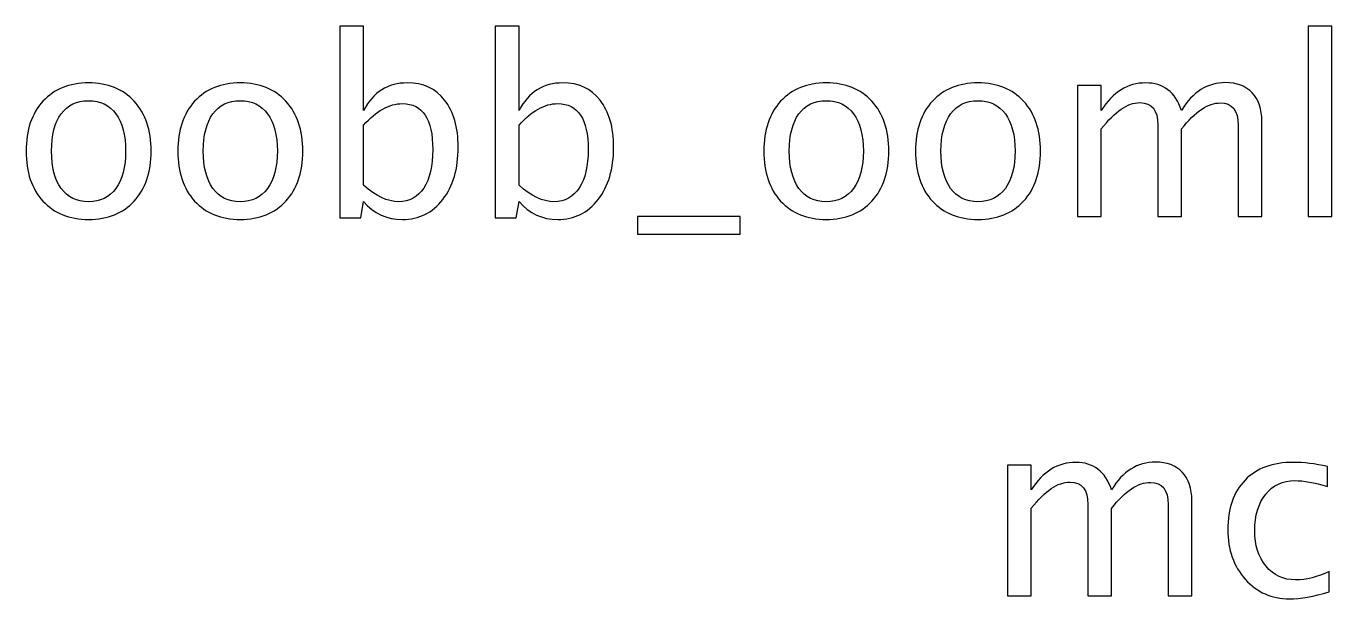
# Model space of a CAD drawing. Header units: centimetres. Extents: x -67 to 67, y -62 to 59.
# Drawn here: x -27.07 to -15.88, y 6.6 to 11.51 of the extents above; entities that cross this region are included whole.
import ezdxf

# ---------------------------------------------------------------- set-up
doc = ezdxf.new("R2010")
doc.units = ezdxf.units.CM
doc.header["$MEASUREMENT"] = 0
doc.layers.add('Layer 1', color=7, linetype='Continuous')

msp = doc.modelspace()

# ---------------------------------------------------------------- linework, layer by layer
at = {"layer": 'Layer 1'}
for points, knots in [([(-24.38422, 9.8629), (-24.38422, 9.8629), (-24.38422, 11.50755), (-24.38422, 11.50755), (-24.38422, 11.50755), (-24.38422, 11.50755), (-24.18102, 11.50755), (-24.18102, 11.50755), (-24.18102, 11.50755), (-24.18102, 11.50755), (-24.18102, 10.78542), (-24.18102, 10.78542), (-24.18102, 10.78542), (-24.09776, 10.9424), (-23.97253, 11.02072), (-23.80566, 11.02072), (-23.80566, 11.02072), (-23.67055, 11.02072), (-23.56436, 10.97168), (-23.48675, 10.87326), (-23.48675, 10.87326), (-23.40914, 10.77483), (-23.37033, 10.64042), (-23.37033, 10.47003), (-23.37033, 10.47003), (-23.37033, 10.28447), (-23.41443, 10.13454), (-23.50227, 10.02094), (-23.50227, 10.02094), (-23.59012, 9.907), (-23.70583, 9.8502), (-23.84905, 9.8502), (-23.84905, 9.8502), (-23.98205, 9.8502), (-24.09282, 9.901), (-24.18102, 10.00295), (-24.18102, 10.00295), (-24.18102, 10.00295), (-24.20571, 9.8629), (-24.20571, 9.8629), (-24.20571, 9.8629), (-24.20571, 9.8629), (-24.38422, 9.8629), (-24.38422, 9.8629)], [0, 0, 0, 0, 0.08333333, 0.08333333, 0.08333333, 0.08333333, 0.16666667, 0.16666667, 0.16666667, 0.16666667, 0.25, 0.25, 0.25, 0.25, 0.33333333, 0.33333333, 0.33333333, 0.33333333, 0.41666667, 0.41666667, 0.41666667, 0.41666667, 0.5, 0.5, 0.5, 0.5, 0.58333333, 0.58333333, 0.58333333, 0.58333333, 0.66666667, 0.66666667, 0.66666667, 0.66666667, 0.75, 0.75, 0.75, 0.75, 0.83333333, 0.83333333, 0.83333333, 0.83333333, 1, 1, 1, 1]), ([(-23.05213, 9.8629), (-23.05213, 9.8629), (-23.05213, 11.50755), (-23.05213, 11.50755), (-23.05213, 11.50755), (-23.05213, 11.50755), (-22.84893, 11.50755), (-22.84893, 11.50755), (-22.84893, 11.50755), (-22.84893, 11.50755), (-22.84893, 10.78542), (-22.84893, 10.78542), (-22.84893, 10.78542), (-22.76567, 10.9424), (-22.64044, 11.02072), (-22.47357, 11.02072), (-22.47357, 11.02072), (-22.33846, 11.02072), (-22.23227, 10.97168), (-22.15466, 10.87326), (-22.15466, 10.87326), (-22.07705, 10.77483), (-22.03824, 10.64042), (-22.03824, 10.47003), (-22.03824, 10.47003), (-22.03824, 10.28447), (-22.08234, 10.13454), (-22.17018, 10.02094), (-22.17018, 10.02094), (-22.25803, 9.907), (-22.37374, 9.8502), (-22.51696, 9.8502), (-22.51696, 9.8502), (-22.64996, 9.8502), (-22.76073, 9.901), (-22.84893, 10.00295), (-22.84893, 10.00295), (-22.84893, 10.00295), (-22.87362, 9.8629), (-22.87362, 9.8629), (-22.87362, 9.8629), (-22.87362, 9.8629), (-23.05213, 9.8629), (-23.05213, 9.8629)], [0, 0, 0, 0, 0.08333333, 0.08333333, 0.08333333, 0.08333333, 0.16666667, 0.16666667, 0.16666667, 0.16666667, 0.25, 0.25, 0.25, 0.25, 0.33333333, 0.33333333, 0.33333333, 0.33333333, 0.41666667, 0.41666667, 0.41666667, 0.41666667, 0.5, 0.5, 0.5, 0.5, 0.58333333, 0.58333333, 0.58333333, 0.58333333, 0.66666667, 0.66666667, 0.66666667, 0.66666667, 0.75, 0.75, 0.75, 0.75, 0.83333333, 0.83333333, 0.83333333, 0.83333333, 1, 1, 1, 1]), ([(-16.08476, 9.8756), (-16.08476, 9.8756), (-16.08476, 11.50755), (-16.08476, 11.50755), (-16.08476, 11.50755), (-16.08476, 11.50755), (-15.88156, 11.50755), (-15.88156, 11.50755), (-15.88156, 11.50755), (-15.88156, 11.50755), (-15.88156, 9.8756), (-15.88156, 9.8756), (-15.88156, 9.8756), (-15.88156, 9.8756), (-16.08476, 9.8756), (-16.08476, 9.8756)], [0, 0, 0, 0, 0.2, 0.2, 0.2, 0.2, 0.4, 0.4, 0.4, 0.4, 0.6, 0.6, 0.6, 0.6, 1, 1, 1, 1]), ([(-26.53828, 9.8502), (-26.70303, 9.8502), (-26.83356, 9.90276), (-26.92951, 10.00789), (-26.92951, 10.00789), (-27.02582, 10.11302), (-27.0738, 10.2559), (-27.0738, 10.43616), (-27.0738, 10.43616), (-27.0738, 10.61608), (-27.02582, 10.7586), (-26.92951, 10.86338), (-26.92951, 10.86338), (-26.83356, 10.96815), (-26.70303, 11.02072), (-26.53828, 11.02072), (-26.53828, 11.02072), (-26.37353, 11.02072), (-26.24301, 10.96815), (-26.14705, 10.86338), (-26.14705, 10.86338), (-26.05074, 10.7586), (-26.00276, 10.61608), (-26.00276, 10.43616), (-26.00276, 10.43616), (-26.00276, 10.2559), (-26.05074, 10.11302), (-26.14705, 10.00789), (-26.14705, 10.00789), (-26.24301, 9.90276), (-26.37353, 9.8502), (-26.53828, 9.8502)], [0, 0, 0, 0, 0.11111111, 0.11111111, 0.11111111, 0.11111111, 0.22222222, 0.22222222, 0.22222222, 0.22222222, 0.33333333, 0.33333333, 0.33333333, 0.33333333, 0.44444444, 0.44444444, 0.44444444, 0.44444444, 0.55555556, 0.55555556, 0.55555556, 0.55555556, 0.66666667, 0.66666667, 0.66666667, 0.66666667, 0.77777778, 0.77777778, 0.77777778, 0.77777778, 1, 1, 1, 1]), ([(-25.23794, 9.8502), (-25.40269, 9.8502), (-25.53322, 9.90276), (-25.62917, 10.00789), (-25.62917, 10.00789), (-25.72548, 10.11302), (-25.77346, 10.2559), (-25.77346, 10.43616), (-25.77346, 10.43616), (-25.77346, 10.61608), (-25.72548, 10.7586), (-25.62917, 10.86338), (-25.62917, 10.86338), (-25.53322, 10.96815), (-25.40269, 11.02072), (-25.23794, 11.02072), (-25.23794, 11.02072), (-25.07319, 11.02072), (-24.94267, 10.96815), (-24.84671, 10.86338), (-24.84671, 10.86338), (-24.7504, 10.7586), (-24.70242, 10.61608), (-24.70242, 10.43616), (-24.70242, 10.43616), (-24.70242, 10.2559), (-24.7504, 10.11302), (-24.84671, 10.00789), (-24.84671, 10.00789), (-24.94267, 9.90276), (-25.07319, 9.8502), (-25.23794, 9.8502)], [0, 0, 0, 0, 0.11111111, 0.11111111, 0.11111111, 0.11111111, 0.22222222, 0.22222222, 0.22222222, 0.22222222, 0.33333333, 0.33333333, 0.33333333, 0.33333333, 0.44444444, 0.44444444, 0.44444444, 0.44444444, 0.55555556, 0.55555556, 0.55555556, 0.55555556, 0.66666667, 0.66666667, 0.66666667, 0.66666667, 0.77777778, 0.77777778, 0.77777778, 0.77777778, 1, 1, 1, 1]), ([(-20.21508, 9.8502), (-20.37983, 9.8502), (-20.51036, 9.90276), (-20.60631, 10.00789), (-20.60631, 10.00789), (-20.70262, 10.11302), (-20.7506, 10.2559), (-20.7506, 10.43616), (-20.7506, 10.43616), (-20.7506, 10.61608), (-20.70262, 10.7586), (-20.60631, 10.86338), (-20.60631, 10.86338), (-20.51036, 10.96815), (-20.37983, 11.02072), (-20.21508, 11.02072), (-20.21508, 11.02072), (-20.05033, 11.02072), (-19.91981, 10.96815), (-19.82385, 10.86338), (-19.82385, 10.86338), (-19.72754, 10.7586), (-19.67956, 10.61608), (-19.67956, 10.43616), (-19.67956, 10.43616), (-19.67956, 10.2559), (-19.72754, 10.11302), (-19.82385, 10.00789), (-19.82385, 10.00789), (-19.91981, 9.90276), (-20.05033, 9.8502), (-20.21508, 9.8502)], [0, 0, 0, 0, 0.11111111, 0.11111111, 0.11111111, 0.11111111, 0.22222222, 0.22222222, 0.22222222, 0.22222222, 0.33333333, 0.33333333, 0.33333333, 0.33333333, 0.44444444, 0.44444444, 0.44444444, 0.44444444, 0.55555556, 0.55555556, 0.55555556, 0.55555556, 0.66666667, 0.66666667, 0.66666667, 0.66666667, 0.77777778, 0.77777778, 0.77777778, 0.77777778, 1, 1, 1, 1]), ([(-18.91474, 9.8502), (-19.07949, 9.8502), (-19.21002, 9.90276), (-19.30597, 10.00789), (-19.30597, 10.00789), (-19.40228, 10.11302), (-19.45026, 10.2559), (-19.45026, 10.43616), (-19.45026, 10.43616), (-19.45026, 10.61608), (-19.40228, 10.7586), (-19.30597, 10.86338), (-19.30597, 10.86338), (-19.21002, 10.96815), (-19.07949, 11.02072), (-18.91474, 11.02072), (-18.91474, 11.02072), (-18.74999, 11.02072), (-18.61947, 10.96815), (-18.52351, 10.86338), (-18.52351, 10.86338), (-18.4272, 10.7586), (-18.37922, 10.61608), (-18.37922, 10.43616), (-18.37922, 10.43616), (-18.37922, 10.2559), (-18.4272, 10.11302), (-18.52351, 10.00789), (-18.52351, 10.00789), (-18.61947, 9.90276), (-18.74999, 9.8502), (-18.91474, 9.8502)], [0, 0, 0, 0, 0.11111111, 0.11111111, 0.11111111, 0.11111111, 0.22222222, 0.22222222, 0.22222222, 0.22222222, 0.33333333, 0.33333333, 0.33333333, 0.33333333, 0.44444444, 0.44444444, 0.44444444, 0.44444444, 0.55555556, 0.55555556, 0.55555556, 0.55555556, 0.66666667, 0.66666667, 0.66666667, 0.66666667, 0.77777778, 0.77777778, 0.77777778, 0.77777778, 1, 1, 1, 1]), ([(-18.06102, 9.8756), (-18.06102, 9.8756), (-18.06102, 10.99744), (-18.06102, 10.99744), (-18.06102, 10.99744), (-18.06102, 10.99744), (-17.85782, 10.99744), (-17.85782, 10.99744), (-17.85782, 10.99744), (-17.85782, 10.99744), (-17.85782, 10.78542), (-17.85782, 10.78542), (-17.85782, 10.78542), (-17.75869, 10.9424), (-17.63169, 11.02072), (-17.47611, 11.02072), (-17.47611, 11.02072), (-17.32618, 11.02072), (-17.22423, 10.9424), (-17.1699, 10.78542), (-17.1699, 10.78542), (-17.07359, 10.94381), (-16.948, 11.02284), (-16.79384, 11.02284), (-16.79384, 11.02284), (-16.69541, 11.02284), (-16.61886, 10.99391), (-16.56418, 10.9357), (-16.56418, 10.9357), (-16.5095, 10.87749), (-16.48198, 10.796), (-16.48198, 10.69122), (-16.48198, 10.69122), (-16.48198, 10.69122), (-16.48198, 9.8756), (-16.48198, 9.8756), (-16.48198, 9.8756), (-16.48198, 9.8756), (-16.68518, 9.8756), (-16.68518, 9.8756), (-16.68518, 9.8756), (-16.68518, 9.8756), (-16.68518, 10.65771), (-16.68518, 10.65771), (-16.68518, 10.65771), (-16.68518, 10.78542), (-16.73598, 10.84927), (-16.83758, 10.84927), (-16.83758, 10.84927), (-16.94307, 10.84927), (-17.05384, 10.77483), (-17.1699, 10.62561), (-17.1699, 10.62561), (-17.1699, 10.62561), (-17.1699, 9.8756), (-17.1699, 9.8756), (-17.1699, 9.8756), (-17.1699, 9.8756), (-17.3731, 9.8756), (-17.3731, 9.8756), (-17.3731, 9.8756), (-17.3731, 9.8756), (-17.3731, 10.65842), (-17.3731, 10.65842), (-17.3731, 10.65842), (-17.3731, 10.78718), (-17.42461, 10.85138), (-17.52797, 10.85138), (-17.52797, 10.85138), (-17.63063, 10.85138), (-17.7407, 10.7766), (-17.85782, 10.62667), (-17.85782, 10.62667), (-17.85782, 10.62667), (-17.85782, 9.8756), (-17.85782, 9.8756), (-17.85782, 9.8756), (-17.85782, 9.8756), (-18.06102, 9.8756), (-18.06102, 9.8756)], [0, 0, 0, 0, 0.04761905, 0.04761905, 0.04761905, 0.04761905, 0.0952381, 0.0952381, 0.0952381, 0.0952381, 0.14285714, 0.14285714, 0.14285714, 0.14285714, 0.19047619, 0.19047619, 0.19047619, 0.19047619, 0.23809524, 0.23809524, 0.23809524, 0.23809524, 0.28571429, 0.28571429, 0.28571429, 0.28571429, 0.33333333, 0.33333333, 0.33333333, 0.33333333, 0.38095238, 0.38095238, 0.38095238, 0.38095238, 0.42857143, 0.42857143, 0.42857143, 0.42857143, 0.47619048, 0.47619048, 0.47619048, 0.47619048, 0.52380952, 0.52380952, 0.52380952, 0.52380952, 0.57142857, 0.57142857, 0.57142857, 0.57142857, 0.61904762, 0.61904762, 0.61904762, 0.61904762, 0.66666667, 0.66666667, 0.66666667, 0.66666667, 0.71428571, 0.71428571, 0.71428571, 0.71428571, 0.76190476, 0.76190476, 0.76190476, 0.76190476, 0.80952381, 0.80952381, 0.80952381, 0.80952381, 0.85714286, 0.85714286, 0.85714286, 0.85714286, 0.9047619, 0.9047619, 0.9047619, 0.9047619, 1, 1, 1, 1]), ([(-26.53864, 10.0026), (-26.43809, 10.0026), (-26.35978, 10.04035), (-26.30404, 10.11619), (-26.30404, 10.11619), (-26.24865, 10.19169), (-26.22078, 10.29858), (-26.22078, 10.43616), (-26.22078, 10.43616), (-26.22078, 10.5734), (-26.24865, 10.67993), (-26.30404, 10.75543), (-26.30404, 10.75543), (-26.35978, 10.83057), (-26.43809, 10.86832), (-26.53864, 10.86832), (-26.53864, 10.86832), (-26.63953, 10.86832), (-26.71785, 10.83057), (-26.77288, 10.75543), (-26.77288, 10.75543), (-26.82827, 10.67993), (-26.85578, 10.5734), (-26.85578, 10.43616), (-26.85578, 10.43616), (-26.85578, 10.29858), (-26.82827, 10.19169), (-26.77288, 10.11619), (-26.77288, 10.11619), (-26.71785, 10.04035), (-26.63953, 10.0026), (-26.53864, 10.0026)], [0, 0, 0, 0, 0.11111111, 0.11111111, 0.11111111, 0.11111111, 0.22222222, 0.22222222, 0.22222222, 0.22222222, 0.33333333, 0.33333333, 0.33333333, 0.33333333, 0.44444444, 0.44444444, 0.44444444, 0.44444444, 0.55555556, 0.55555556, 0.55555556, 0.55555556, 0.66666667, 0.66666667, 0.66666667, 0.66666667, 0.77777778, 0.77777778, 0.77777778, 0.77777778, 1, 1, 1, 1]), ([(-25.2383, 10.0026), (-25.13775, 10.0026), (-25.05944, 10.04035), (-25.0037, 10.11619), (-25.0037, 10.11619), (-24.94831, 10.19169), (-24.92044, 10.29858), (-24.92044, 10.43616), (-24.92044, 10.43616), (-24.92044, 10.5734), (-24.94831, 10.67993), (-25.0037, 10.75543), (-25.0037, 10.75543), (-25.05944, 10.83057), (-25.13775, 10.86832), (-25.2383, 10.86832), (-25.2383, 10.86832), (-25.33919, 10.86832), (-25.41751, 10.83057), (-25.47254, 10.75543), (-25.47254, 10.75543), (-25.52793, 10.67993), (-25.55544, 10.5734), (-25.55544, 10.43616), (-25.55544, 10.43616), (-25.55544, 10.29858), (-25.52793, 10.19169), (-25.47254, 10.11619), (-25.47254, 10.11619), (-25.41751, 10.04035), (-25.33919, 10.0026), (-25.2383, 10.0026)], [0, 0, 0, 0, 0.11111111, 0.11111111, 0.11111111, 0.11111111, 0.22222222, 0.22222222, 0.22222222, 0.22222222, 0.33333333, 0.33333333, 0.33333333, 0.33333333, 0.44444444, 0.44444444, 0.44444444, 0.44444444, 0.55555556, 0.55555556, 0.55555556, 0.55555556, 0.66666667, 0.66666667, 0.66666667, 0.66666667, 0.77777778, 0.77777778, 0.77777778, 0.77777778, 1, 1, 1, 1]), ([(-20.21544, 10.0026), (-20.11489, 10.0026), (-20.03658, 10.04035), (-19.98084, 10.11619), (-19.98084, 10.11619), (-19.92545, 10.19169), (-19.89758, 10.29858), (-19.89758, 10.43616), (-19.89758, 10.43616), (-19.89758, 10.5734), (-19.92545, 10.67993), (-19.98084, 10.75543), (-19.98084, 10.75543), (-20.03658, 10.83057), (-20.11489, 10.86832), (-20.21544, 10.86832), (-20.21544, 10.86832), (-20.31633, 10.86832), (-20.39465, 10.83057), (-20.44968, 10.75543), (-20.44968, 10.75543), (-20.50507, 10.67993), (-20.53258, 10.5734), (-20.53258, 10.43616), (-20.53258, 10.43616), (-20.53258, 10.29858), (-20.50507, 10.19169), (-20.44968, 10.11619), (-20.44968, 10.11619), (-20.39465, 10.04035), (-20.31633, 10.0026), (-20.21544, 10.0026)], [0, 0, 0, 0, 0.11111111, 0.11111111, 0.11111111, 0.11111111, 0.22222222, 0.22222222, 0.22222222, 0.22222222, 0.33333333, 0.33333333, 0.33333333, 0.33333333, 0.44444444, 0.44444444, 0.44444444, 0.44444444, 0.55555556, 0.55555556, 0.55555556, 0.55555556, 0.66666667, 0.66666667, 0.66666667, 0.66666667, 0.77777778, 0.77777778, 0.77777778, 0.77777778, 1, 1, 1, 1]), ([(-18.9151, 10.0026), (-18.81455, 10.0026), (-18.73624, 10.04035), (-18.6805, 10.11619), (-18.6805, 10.11619), (-18.62511, 10.19169), (-18.59724, 10.29858), (-18.59724, 10.43616), (-18.59724, 10.43616), (-18.59724, 10.5734), (-18.62511, 10.67993), (-18.6805, 10.75543), (-18.6805, 10.75543), (-18.73624, 10.83057), (-18.81455, 10.86832), (-18.9151, 10.86832), (-18.9151, 10.86832), (-19.01599, 10.86832), (-19.09431, 10.83057), (-19.14934, 10.75543), (-19.14934, 10.75543), (-19.20473, 10.67993), (-19.23224, 10.5734), (-19.23224, 10.43616), (-19.23224, 10.43616), (-19.23224, 10.29858), (-19.20473, 10.19169), (-19.14934, 10.11619), (-19.14934, 10.11619), (-19.09431, 10.04035), (-19.01599, 10.0026), (-18.9151, 10.0026)], [0, 0, 0, 0, 0.11111111, 0.11111111, 0.11111111, 0.11111111, 0.22222222, 0.22222222, 0.22222222, 0.22222222, 0.33333333, 0.33333333, 0.33333333, 0.33333333, 0.44444444, 0.44444444, 0.44444444, 0.44444444, 0.55555556, 0.55555556, 0.55555556, 0.55555556, 0.66666667, 0.66666667, 0.66666667, 0.66666667, 0.77777778, 0.77777778, 0.77777778, 0.77777778, 1, 1, 1, 1]), ([(-24.18102, 10.14301), (-24.07624, 10.04952), (-23.97641, 10.0026), (-23.88151, 10.0026), (-23.88151, 10.0026), (-23.78802, 10.0026), (-23.7157, 10.04176), (-23.6649, 10.11972), (-23.6649, 10.11972), (-23.61375, 10.19769), (-23.58835, 10.3074), (-23.58835, 10.44922), (-23.58835, 10.44922), (-23.58835, 10.71168), (-23.67514, 10.84292), (-23.8487, 10.84292), (-23.8487, 10.84292), (-23.9623, 10.84292), (-24.07307, 10.78153), (-24.18102, 10.65842), (-24.18102, 10.65842), (-24.18102, 10.65842), (-24.18102, 10.14301), (-24.18102, 10.14301)], [0, 0, 0, 0, 0.14285714, 0.14285714, 0.14285714, 0.14285714, 0.28571429, 0.28571429, 0.28571429, 0.28571429, 0.42857143, 0.42857143, 0.42857143, 0.42857143, 0.57142857, 0.57142857, 0.57142857, 0.57142857, 0.71428571, 0.71428571, 0.71428571, 0.71428571, 1, 1, 1, 1]), ([(-22.84893, 10.14301), (-22.74415, 10.04952), (-22.64432, 10.0026), (-22.54942, 10.0026), (-22.54942, 10.0026), (-22.45593, 10.0026), (-22.38361, 10.04176), (-22.33281, 10.11972), (-22.33281, 10.11972), (-22.28166, 10.19769), (-22.25626, 10.3074), (-22.25626, 10.44922), (-22.25626, 10.44922), (-22.25626, 10.71168), (-22.34305, 10.84292), (-22.51661, 10.84292), (-22.51661, 10.84292), (-22.63021, 10.84292), (-22.74098, 10.78153), (-22.84893, 10.65842), (-22.84893, 10.65842), (-22.84893, 10.65842), (-22.84893, 10.14301), (-22.84893, 10.14301)], [0, 0, 0, 0, 0.14285714, 0.14285714, 0.14285714, 0.14285714, 0.28571429, 0.28571429, 0.28571429, 0.28571429, 0.42857143, 0.42857143, 0.42857143, 0.42857143, 0.57142857, 0.57142857, 0.57142857, 0.57142857, 0.71428571, 0.71428571, 0.71428571, 0.71428571, 1, 1, 1, 1]), ([(-21.83434, 9.7232), (-21.83434, 9.7232), (-21.83434, 9.8756), (-21.83434, 9.8756), (-21.83434, 9.8756), (-21.83434, 9.8756), (-20.95381, 9.8756), (-20.95381, 9.8756), (-20.95381, 9.8756), (-20.95381, 9.8756), (-20.95381, 9.7232), (-20.95381, 9.7232), (-20.95381, 9.7232), (-20.95381, 9.7232), (-21.83434, 9.7232), (-21.83434, 9.7232)], [0, 0, 0, 0, 0.2, 0.2, 0.2, 0.2, 0.4, 0.4, 0.4, 0.4, 0.6, 0.6, 0.6, 0.6, 1, 1, 1, 1]), ([(-18.66093, 6.62299), (-18.66093, 6.62299), (-18.66093, 7.74483), (-18.66093, 7.74483), (-18.66093, 7.74483), (-18.66093, 7.74483), (-18.45773, 7.74483), (-18.45773, 7.74483), (-18.45773, 7.74483), (-18.45773, 7.74483), (-18.45773, 7.53281), (-18.45773, 7.53281), (-18.45773, 7.53281), (-18.3586, 7.68979), (-18.2316, 7.76811), (-18.07602, 7.76811), (-18.07602, 7.76811), (-17.92609, 7.76811), (-17.82414, 7.68979), (-17.76981, 7.53281), (-17.76981, 7.53281), (-17.6735, 7.6912), (-17.54791, 7.77023), (-17.39375, 7.77023), (-17.39375, 7.77023), (-17.29532, 7.77023), (-17.21877, 7.7413), (-17.16409, 7.68309), (-17.16409, 7.68309), (-17.10941, 7.62488), (-17.08189, 7.54339), (-17.08189, 7.43861), (-17.08189, 7.43861), (-17.08189, 7.43861), (-17.08189, 6.62299), (-17.08189, 6.62299), (-17.08189, 6.62299), (-17.08189, 6.62299), (-17.28509, 6.62299), (-17.28509, 6.62299), (-17.28509, 6.62299), (-17.28509, 6.62299), (-17.28509, 7.4051), (-17.28509, 7.4051), (-17.28509, 7.4051), (-17.28509, 7.53281), (-17.33589, 7.59666), (-17.43749, 7.59666), (-17.43749, 7.59666), (-17.54298, 7.59666), (-17.65375, 7.52222), (-17.76981, 7.373), (-17.76981, 7.373), (-17.76981, 7.373), (-17.76981, 6.62299), (-17.76981, 6.62299), (-17.76981, 6.62299), (-17.76981, 6.62299), (-17.97301, 6.62299), (-17.97301, 6.62299), (-17.97301, 6.62299), (-17.97301, 6.62299), (-17.97301, 7.40581), (-17.97301, 7.40581), (-17.97301, 7.40581), (-17.97301, 7.53457), (-18.02452, 7.59877), (-18.12788, 7.59877), (-18.12788, 7.59877), (-18.23054, 7.59877), (-18.34061, 7.52399), (-18.45773, 7.37406), (-18.45773, 7.37406), (-18.45773, 7.37406), (-18.45773, 6.62299), (-18.45773, 6.62299), (-18.45773, 6.62299), (-18.45773, 6.62299), (-18.66093, 6.62299), (-18.66093, 6.62299)], [0, 0, 0, 0, 0.04761905, 0.04761905, 0.04761905, 0.04761905, 0.0952381, 0.0952381, 0.0952381, 0.0952381, 0.14285714, 0.14285714, 0.14285714, 0.14285714, 0.19047619, 0.19047619, 0.19047619, 0.19047619, 0.23809524, 0.23809524, 0.23809524, 0.23809524, 0.28571429, 0.28571429, 0.28571429, 0.28571429, 0.33333333, 0.33333333, 0.33333333, 0.33333333, 0.38095238, 0.38095238, 0.38095238, 0.38095238, 0.42857143, 0.42857143, 0.42857143, 0.42857143, 0.47619048, 0.47619048, 0.47619048, 0.47619048, 0.52380952, 0.52380952, 0.52380952, 0.52380952, 0.57142857, 0.57142857, 0.57142857, 0.57142857, 0.61904762, 0.61904762, 0.61904762, 0.61904762, 0.66666667, 0.66666667, 0.66666667, 0.66666667, 0.71428571, 0.71428571, 0.71428571, 0.71428571, 0.76190476, 0.76190476, 0.76190476, 0.76190476, 0.80952381, 0.80952381, 0.80952381, 0.80952381, 0.85714286, 0.85714286, 0.85714286, 0.85714286, 0.9047619, 0.9047619, 0.9047619, 0.9047619, 1, 1, 1, 1]), ([(-15.90574, 6.65686), (-16.03732, 6.61735), (-16.15092, 6.59759), (-16.24652, 6.59759), (-16.24652, 6.59759), (-16.39821, 6.59759), (-16.5238, 6.65368), (-16.62364, 6.76551), (-16.62364, 6.76551), (-16.72348, 6.8777), (-16.77357, 7.01916), (-16.77357, 7.18955), (-16.77357, 7.18955), (-16.77357, 7.37159), (-16.72418, 7.51376), (-16.6254, 7.61536), (-16.6254, 7.61536), (-16.52662, 7.71731), (-16.38869, 7.76811), (-16.21159, 7.76811), (-16.21159, 7.76811), (-16.12446, 7.76811), (-16.02639, 7.75611), (-15.91844, 7.73213), (-15.91844, 7.73213), (-15.91844, 7.73213), (-15.91844, 7.56067), (-15.91844, 7.56067), (-15.91844, 7.56067), (-16.03309, 7.59454), (-16.12657, 7.61147), (-16.19854, 7.61147), (-16.19854, 7.61147), (-16.30296, 7.61147), (-16.38657, 7.57232), (-16.44901, 7.49435), (-16.44901, 7.49435), (-16.51146, 7.41639), (-16.54285, 7.31232), (-16.54285, 7.1825), (-16.54285, 7.1825), (-16.54285, 7.05655), (-16.5104, 6.95495), (-16.44584, 6.87699), (-16.44584, 6.87699), (-16.38128, 6.79938), (-16.29697, 6.76057), (-16.19219, 6.76057), (-16.19219, 6.76057), (-16.09941, 6.76057), (-16.00416, 6.78456), (-15.90574, 6.83254), (-15.90574, 6.83254), (-15.90574, 6.83254), (-15.90574, 6.65686), (-15.90574, 6.65686)], [0, 0, 0, 0, 0.06666667, 0.06666667, 0.06666667, 0.06666667, 0.13333333, 0.13333333, 0.13333333, 0.13333333, 0.2, 0.2, 0.2, 0.2, 0.26666667, 0.26666667, 0.26666667, 0.26666667, 0.33333333, 0.33333333, 0.33333333, 0.33333333, 0.4, 0.4, 0.4, 0.4, 0.46666667, 0.46666667, 0.46666667, 0.46666667, 0.53333333, 0.53333333, 0.53333333, 0.53333333, 0.6, 0.6, 0.6, 0.6, 0.66666667, 0.66666667, 0.66666667, 0.66666667, 0.73333333, 0.73333333, 0.73333333, 0.73333333, 0.8, 0.8, 0.8, 0.8, 0.86666667, 0.86666667, 0.86666667, 0.86666667, 1, 1, 1, 1])]:
    msp.add_open_spline(points, degree=3, knots=knots, dxfattribs=at)

doc.saveas('drawing.dxf')
